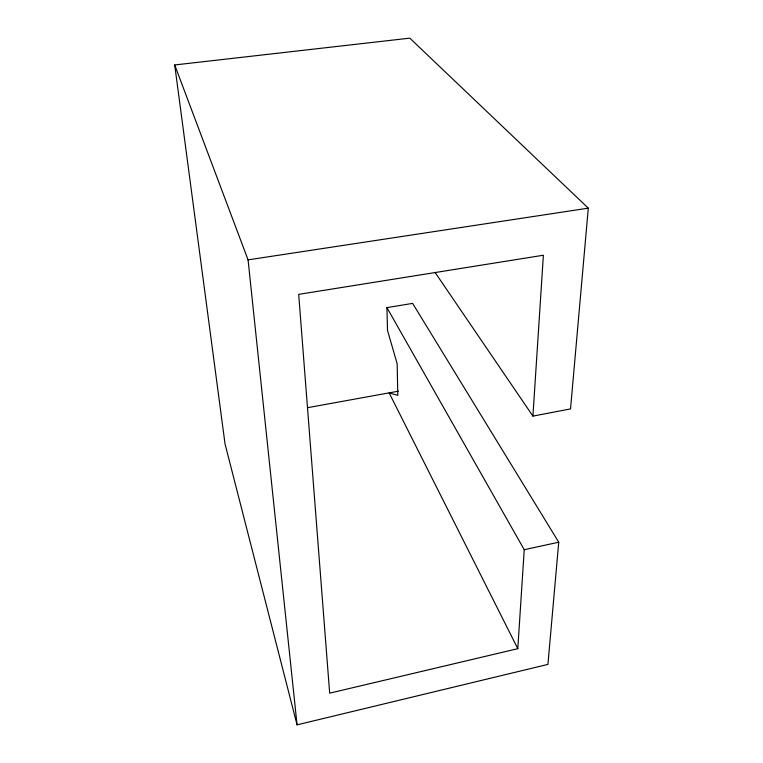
<?xml version="1.0" encoding="UTF-8"?>
<svg xmlns="http://www.w3.org/2000/svg" width="763" height="763" viewBox="0 0 763 763"><rect width="100%" height="100%" fill="white"/><g stroke="black" fill="none" stroke-linecap="round" stroke-linejoin="round"><path stroke-width="1.14" d="M532.917 416.112L543.38 255.233L298.686 294.365L329.673 693.166L517.8 648.674L524.238 549.703L386.927 307.623L412.611 303.378L558.735 542.207L547.929 664.392L297.065 724.85L225.047 444.009L174.708 64.96L409.798 38.15L588.292 208.156L570.533 408.911L532.917 416.112L435.024 272.372M524.238 549.703L558.735 542.207M307.623 407.671L398.42 391.181M174.708 64.96L248.07 259.868L588.292 208.156M517.8 648.674L389.13 392.869L397.8 395.358L397.151 363.713L387.518 330.446L386.927 307.623M248.07 259.868L297.065 724.85"/></g></svg>
